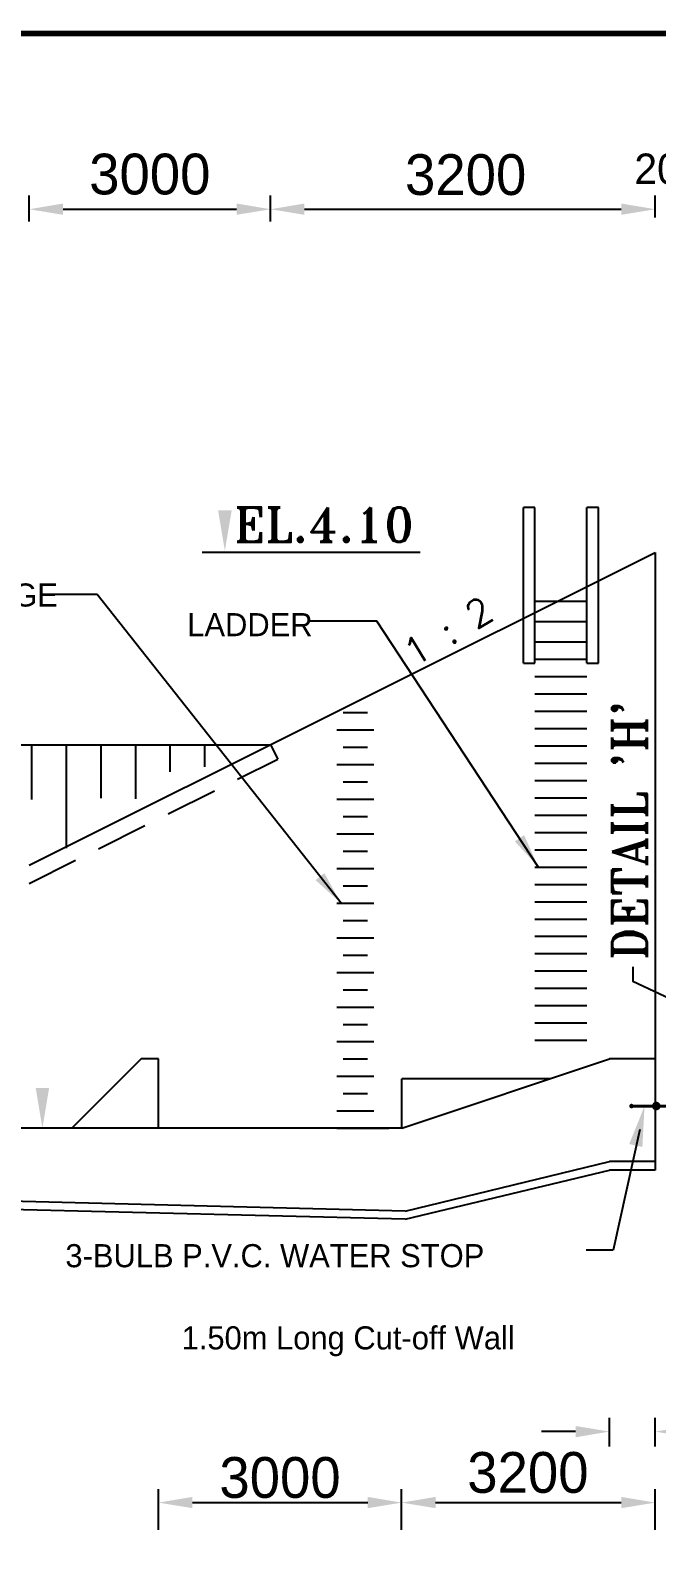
# Model space of a CAD drawing. Extents: x -377620 to 406987, y -326460 to -226264.
# Drawn here: x -25609 to -21005, y -241619 to -230343 of the extents above; entities that cross this region are included whole.
import ezdxf

# ---------------------------------------------------------------- set-up
doc = ezdxf.new("R2010")
doc.units = 0
doc.header["$LTSCALE"] = 300
doc.header["$MEASUREMENT"] = 0
doc.linetypes.add('DASHED2', pattern=[9.525, 6.35, -3.175])
doc.layers.get('DEFPOINTS').update_dxf_attribs({"linetype": 'CONTINUOUS'})
doc.layers.add('LINE', color=7, linetype='CONTINUOUS')
doc.styles.add('BIG', font='ROMANT.SHX')
doc.styles.add('SMALL', font='ROMANS.SHX')
doc.dimstyles.new('3', dxfattribs={"dimtxt": 225, "dimasz": 350, "dimexe": 100, "dimexo": 25, "dimgap": 9, "dimtad": 0, "dimdec": 0, "dimzin": 0, "dimdsep": 46, "dimtxsty": 'Standard', "dimcen": 0, "dimclrd": 5, "dimclre": 6, "dimclrt": 256, "dimadec": 0, "dimazin": 0, "dimtfac": 1, "dimtdec": 0, "dimtofl": 0, "dimtmove": 2, "dimatfit": 3, "dimfxl": 1, "dimtolj": 1, "dimtzin": 0, "dimarcsym": 0})

# ---------------------------------------------------------------- blocks, each defined once
blk = doc.blocks.new('*D419')
at = {"layer": 'DEFPOINTS', "color": 0}
for p in [(-21013, -231658), (-23844, -231744), (-21013, -231744)]:
    blk.add_point(p, dxfattribs=at)
at = {"layer": 'LINE', "color": 7, "lineweight": -2}
for p, q in [((-23844, -231719), (-23844, -231558)), ((-21013, -231719), (-21013, -231558)), ((-23594, -231658), (-21263, -231658))]:
    blk.add_line(p, q, dxfattribs=at)
at = {"layer": 'LINE', "color": 7}
for points in [[(-23594, -231616), (-23594, -231699), (-23844, -231658)], [(-21263, -231616), (-21263, -231699), (-21013, -231658)]]:
    blk.add_solid(points, dxfattribs=at)
at = {"layer": 'LINE', "color": 7, "insert": (-22408, -231405), "char_height": 300, "attachment_point": 5}
blk.add_mtext('\\A1;3200', dxfattribs=at)
blk = doc.blocks.new('*D420')
at = {"layer": 'DEFPOINTS', "color": 0}
for p in [(-23844, -231658), (-25620, -231773), (-23844, -231773)]:
    blk.add_point(p, dxfattribs=at)
at = {"layer": 'LINE', "color": 7, "lineweight": -2}
for p, q in [((-25620, -231748), (-25620, -231558)), ((-23844, -231748), (-23844, -231558)), ((-25370, -231658), (-24094, -231658))]:
    blk.add_line(p, q, dxfattribs=at)
at = {"layer": 'LINE', "color": 7}
for points in [[(-25370, -231616), (-25370, -231699), (-25620, -231658)], [(-24094, -231616), (-24094, -231699), (-23844, -231658)]]:
    blk.add_solid(points, dxfattribs=at)
at = {"layer": 'LINE', "color": 7, "insert": (-24732, -231401), "char_height": 300, "attachment_point": 5}
blk.add_mtext('\\A1;3000', dxfattribs=at)
blk = doc.blocks.new('*D428')
at = {"layer": 'DEFPOINTS', "color": 0}
for p in [(-21013, -241179), (-22879, -241405), (-21013, -241405)]:
    blk.add_point(p, dxfattribs=at)
at = {"layer": 'LINE', "color": 7, "lineweight": -2}
for p, q in [((-22879, -241380), (-22879, -241079)), ((-22629, -241179), (-21263, -241179)), ((-21013, -241380), (-21013, -241079))]:
    blk.add_line(p, q, dxfattribs=at)
at = {"layer": 'LINE', "color": 7}
for points in [[(-22629, -241137), (-22629, -241220), (-22879, -241179)], [(-21263, -241137), (-21263, -241220), (-21013, -241179)]]:
    blk.add_solid(points, dxfattribs=at)
at = {"layer": 'LINE', "color": 7, "insert": (-21950, -240959), "char_height": 300, "attachment_point": 5}
blk.add_mtext('\\A1;3200', dxfattribs=at)
blk = doc.blocks.new('*D429')
at = {"layer": 'DEFPOINTS', "color": 0}
for p in [(-22879, -241179), (-24668, -241405), (-22879, -241405)]:
    blk.add_point(p, dxfattribs=at)
at = {"layer": 'LINE', "color": 7, "lineweight": -2}
for p, q in [((-24668, -241380), (-24668, -241079)), ((-24418, -241179), (-23129, -241179)), ((-22879, -241380), (-22879, -241079))]:
    blk.add_line(p, q, dxfattribs=at)
at = {"layer": 'LINE', "color": 7}
for points in [[(-24418, -241137), (-24418, -241220), (-24668, -241179)], [(-23129, -241137), (-23129, -241220), (-22879, -241179)]]:
    blk.add_solid(points, dxfattribs=at)
at = {"layer": 'LINE', "color": 7, "insert": (-23774, -240996), "char_height": 300, "attachment_point": 5}
blk.add_mtext('\\A1;3000', dxfattribs=at)
blk = doc.blocks.new('*D442')
at = {"layer": 'DEFPOINTS', "color": 0}
for p in [(-21349, -240656), (-21349, -240790), (-21013, -240790)]:
    blk.add_point(p, dxfattribs=at)
at = {"layer": 'LINE', "color": 7, "lineweight": -2}
for p, q in [((-21349, -240765), (-21349, -240556)), ((-21013, -240765), (-21013, -240556)), ((-21599, -240656), (-21849, -240656)), ((-20763, -240656), (-20513, -240656))]:
    blk.add_line(p, q, dxfattribs=at)
at = {"layer": 'LINE', "color": 7}
for points in [[(-21599, -240615), (-21599, -240698), (-21349, -240656)], [(-20763, -240615), (-20763, -240698), (-21013, -240656)]]:
    blk.add_solid(points, dxfattribs=at)
at = {"layer": 'LINE', "color": 7, "insert": (-20045, -240659), "char_height": 300, "attachment_point": 5}
blk.add_mtext('\\A1;500', dxfattribs=at)

msp = doc.modelspace()

# ---------------------------------------------------------------- linework, layer by layer
at = {"layer": 'LINE', "color": 7}
for p, q in [((-21898.0105, -233854.4505), (-21983.0105, -233854.4505)), ((-21983.0105, -234999.5103), (-21983.0105, -233854.4505)), ((-21898.0105, -234999.5103), (-21898.0105, -233854.4505)), ((-21430.5105, -233854.4505), (-21515.5105, -233854.4505)), ((-21515.5105, -234999.5103), (-21515.5105, -233854.4505)), ((-21430.5105, -234999.5103), (-21430.5105, -233854.4505)), ((-25620, -236487.4974), (-21013.4952, -234184.245)), ((-22741.7908, -234184.245), (-24347.7233, -234184.245)), ((-21013.4952, -234184.245), (-21013.4952, -238731)), ((-21898.0105, -234542.8818), (-21515.5105, -234542.8818)), ((-21898.0105, -234692.8818), (-21515.5105, -234692.8818)), ((-21898.0105, -234842.8818), (-21515.5105, -234842.8818)), ((-21898.0105, -234970.3818), (-21515.5105, -234970.3818)), ((-21983.0105, -234999.5103), (-21898.0105, -234999.5103)), ((-21515.5105, -234999.5103), (-21430.5105, -234999.5103)), ((-21898.0105, -235097.8818), (-21515.5105, -235097.8818)), ((-21898.0105, -235225.3818), (-21515.5105, -235225.3818)), ((-23309.077, -235363.2005), (-23130.8133, -235363.2005)), ((-21898.0105, -235352.8818), (-21515.5105, -235352.8818)), ((-23356.614, -235490.7005), (-23083.2764, -235490.7005)), ((-21898.0105, -235480.3818), (-21515.5105, -235480.3818)), ((-39237, -235599.7426), (-23844.4903, -235599.7426)), ((-25603.4952, -235599.7426), (-25603.4952, -236003)), ((-25348.4952, -235599.7426), (-25348.4952, -236362)), ((-25093.4952, -235599.7426), (-25093.4952, -235993)), ((-24838.4952, -235599.7426), (-24838.4952, -235998)), ((-24583.4952, -235599.7426), (-24583.4952, -235799)), ((-24328.4952, -235599.7426), (-24328.4952, -235762.2475)), ((-23844.4903, -235599.7426), (-23791.0893, -235706.5447)), ((-23309.077, -235618.2005), (-23130.8133, -235618.2005)), ((-21898.0105, -235607.8818), (-21515.5105, -235607.8818)), ((-23356.614, -235745.7005), (-23083.2764, -235745.7005)), ((-21898.0105, -235735.3818), (-21515.5105, -235735.3818)), ((-23309.077, -235873.2005), (-23130.8133, -235873.2005)), ((-21898.0105, -235862.8818), (-21515.5105, -235862.8818)), ((-21898.0105, -235990.3818), (-21515.5105, -235990.3818)), ((-23356.614, -236000.7005), (-23083.2764, -236000.7005)), ((-23309.077, -236128.2005), (-23130.8133, -236128.2005)), ((-21898.0105, -236117.8818), (-21515.5105, -236117.8818)), ((-23356.614, -236255.7005), (-23083.2764, -236255.7005)), ((-21898.0105, -236245.3818), (-21515.5105, -236245.3818)), ((-23309.077, -236383.2005), (-23130.8133, -236383.2005)), ((-21898.0105, -236372.8818), (-21515.5105, -236372.8818)), ((-23356.614, -236510.7005), (-23083.2764, -236510.7005)), ((-21898.0105, -236500.3818), (-21515.5105, -236500.3818)), ((-23309.077, -236638.2005), (-23130.8133, -236638.2005)), ((-21898.0105, -236627.8818), (-21515.5105, -236627.8818)), ((-23356.614, -236765.7005), (-23083.2764, -236765.7005)), ((-21898.0105, -236755.3818), (-21515.5105, -236755.3818)), ((-23309.077, -236893.2005), (-23130.8133, -236893.2005)), ((-21898.0105, -236882.8818), (-21515.5105, -236882.8818)), ((-21898.0105, -237010.3818), (-21515.5105, -237010.3818)), ((-23356.614, -237020.7005), (-23083.2764, -237020.7005)), ((-23309.077, -237148.2005), (-23130.8133, -237148.2005)), ((-21898.0105, -237137.8818), (-21515.5105, -237137.8818)), ((-21178.8375, -237234.9514), (-21178.8375, -237343.6337)), ((-23356.614, -237275.7005), (-23083.2764, -237275.7005)), ((-21898.0105, -237265.3818), (-21515.5105, -237265.3818)), ((-20584.3714, -237620.2271), (-21178.8375, -237343.6337)), ((-23309.077, -237403.2005), (-23130.8133, -237403.2005)), ((-21898.0105, -237392.8818), (-21515.5105, -237392.8818)), ((-23356.614, -237530.7005), (-23083.2764, -237530.7005)), ((-21898.0105, -237520.3818), (-21515.5105, -237520.3818)), ((-23309.077, -237658.2005), (-23130.8133, -237658.2005)), ((-21898.0105, -237647.8818), (-21515.5105, -237647.8818)), ((-23356.614, -237785.7005), (-23083.2764, -237785.7005)), ((-21898.0105, -237775.3818), (-21515.5105, -237775.3818)), ((-24795.9952, -237913.2005), (-25305.9952, -238423.2005)), ((-24668.4952, -237913.2005), (-24795.9952, -237913.2005)), ((-24668.4952, -238423.2005), (-24668.4952, -237913.2005)), ((-23309.077, -237913.2005), (-23130.8133, -237913.2005)), ((-22878.7627, -238423.2005), (-21348.7627, -237913.2005)), ((-21013.4952, -237913.2005), (-21348.7627, -237913.2005)), ((-23356.614, -238040.7005), (-23083.2764, -238040.7005)), ((-22878.7627, -238423.2005), (-22878.7627, -238060.2005)), ((-21789.7627, -238060.2005), (-22878.7627, -238060.2005)), ((-23309.077, -238168.2005), (-23130.8133, -238168.2005)), ((-23356.614, -238295.7005), (-23083.2764, -238295.7005)), ((-22878.7627, -238423.2005), (-29513.4952, -238423.2005)), ((-23356.614, -238423.2005), (-22974.114, -238423.2005)), ((-21126.5305, -238432.0833), (-21322.8775, -239319.4178)), ((-22852.0589, -239032.9398), (-21348.7627, -238667.25)), ((-21013.4952, -238667.25), (-21348.7627, -238667.25)), ((-22852.4498, -239092.3487), (-21348.7627, -238731)), ((-21013.4952, -238731), (-21348.7627, -238731)), ((-22852.0589, -239032.9398), (-28328.2911, -238894.8809)), ((-22852.4498, -239092.3487), (-28301.7793, -238958.5252)), ((-21322.8775, -239319.4178), (-21521.4471, -239319.4178))]:
    msp.add_line(p, q, dxfattribs=at)
at = {"layer": 'LINE', "color": 7, "linetype": 'DASHED2', "ltscale": 0.2}
msp.add_line((-25620, -236621), (-23791.0893, -235706.5447), dxfattribs=at)
at = {"layer": 'LINE', "color": 7, "lineweight": 40, "const_width": 42.8247}
msp.add_lwpolyline([(-43708.4802, -273150.4307), (16796.7198, -273150.4307), (16796.7198, -230364.6107), (-43708.4802, -230364.6107)], close=True, dxfattribs=at)
at = {"layer": 'LINE', "color": 7}
for points, const_width in [([(-21196.1606, -238259.5551, 1), (-21179.5591, -238259.5551, 1)], 16.6016), ([(-21021.2078, -238259.5551, 1), (-20989.6649, -238259.5551, 1)], 31.543)]:
    msp.add_lwpolyline(points, format="xyb", close=True, dxfattribs=dict(at, const_width=const_width))
at = {"layer": 'LINE', "color": 7, "const_width": 21.25}
msp.add_lwpolyline([(-21178.184, -238259.8294), (-21005.5277, -238259.8294), (-20832.8715, -238259.8294)], dxfattribs=at)
at = {"layer": 'LINE', "color": 7}
for points in [[(-24130.1212, -233875.4981), (-24229.2879, -233875.4981), (-24179.7045, -234172.9981)], [(-25571.7617, -238125.7005), (-25472.595, -238125.7005), (-25522.1784, -238423.2005)], [(-21204.5433, -238539.5905), (-21107.7188, -238561.0156), (-21091.8558, -238259.8294)]]:
    msp.add_solid(points, dxfattribs=at)

# ---------------------------------------------------------------- texts
at = {"layer": 'LINE', "color": 7, "style": 'BIG'}
msp.add_text('EL.4.10', height=255, dxfattribs=at).set_placement((-24111.365, -234107.435))
at = {"layer": 'LINE', "color": 7}
for s, p in [('GAUGE', (-26230.1588, -234582.6862)), ('LADDER', (-24456.5751, -234801.0236)), ('3-BULB P.V.C. WATER STOP', (-25353.1132, -239446.2318)), ('1.50m Long Cut-off Wall', (-24498.1132, -240051.2318))]:
    msp.add_text(s, height=170, dxfattribs=at).set_placement(p)
for s, height, rotation, style, p in [('1 : 2', 200, 31.36349463, 'SMALL', (-22786.4915, -235032.4964)), ("DETAIL 'H'", 255, 90, 'BIG', (-21076.1832, -237185.2424))]:
    msp.add_text(s, height=height, rotation=rotation, dxfattribs=dict(at, style=style)).set_placement(p)
at = {"layer": 'LINE', "color": 7, "insert": (-20999.4802, -231362.2728), "char_height": 225, "attachment_point": 5}
msp.add_mtext('20', dxfattribs=at)

# ---------------------------------------------------------------- dimensions: what is measured, and where the dimension line sits
at = {"layer": 'LINE', "color": 7}
for base, p1, p2, text, picture, middle in [((-23844.4903, -231657.8149), (-25620, -231772.91), (-23844.4903, -231772.91), '3000', '*D420', (-24732, -231401)), ((-21013.4952, -231657.8149), (-23844.4903, -231744.1362), (-21013.4952, -231744.1362), '3200', '*D419', (-22408, -231404.6271)), ((-21348.7627, -240656.3761), (-21013.4952, -240789.6386), (-21348.7627, -240789.6386), '500', '*D442', (-20045.1342, -240659.4585)), ((-22878.7627, -241178.7134), (-24668.4952, -241404.981), (-22878.7627, -241404.981), '3000', '*D429', (-23773.6289, -240995.6107)), ((-21013.4952, -241178.7134), (-22878.7627, -241404.981), (-21013.4952, -241404.981), '3200', '*D428', (-21950.4802, -240958.6107))]:
    dim = msp.add_linear_dim(base=base, p1=p1, p2=p2, text=text, dimstyle='3', override={"dimtxt": 300, "dimasz": 250, "dimclrd": 7, "dimclre": 7, "dimclrt": 7}, dxfattribs=at)
    dim.commit()
    dim.dimension.update_dxf_attribs({"geometry": picture, "text_midpoint": middle, "dimtype": 160})

# ---------------------------------------------------------------- leaders
for points in [[(-23325.0889, -236767.1936), (-25119.3195, -234495.2255), (-25432.2664, -234495.2255)], [(-21874.6434, -236497.8111), (-23060.9523, -234691.0992), (-23557.3968, -234691.0992)]]:
    msp.add_leader(points, dimstyle='3', override={"dimtxt": 300, "dimasz": 250, "dimclrd": 7, "dimclre": 7, "dimclrt": 7}, dxfattribs=at)

doc.saveas('drawing.dxf')
